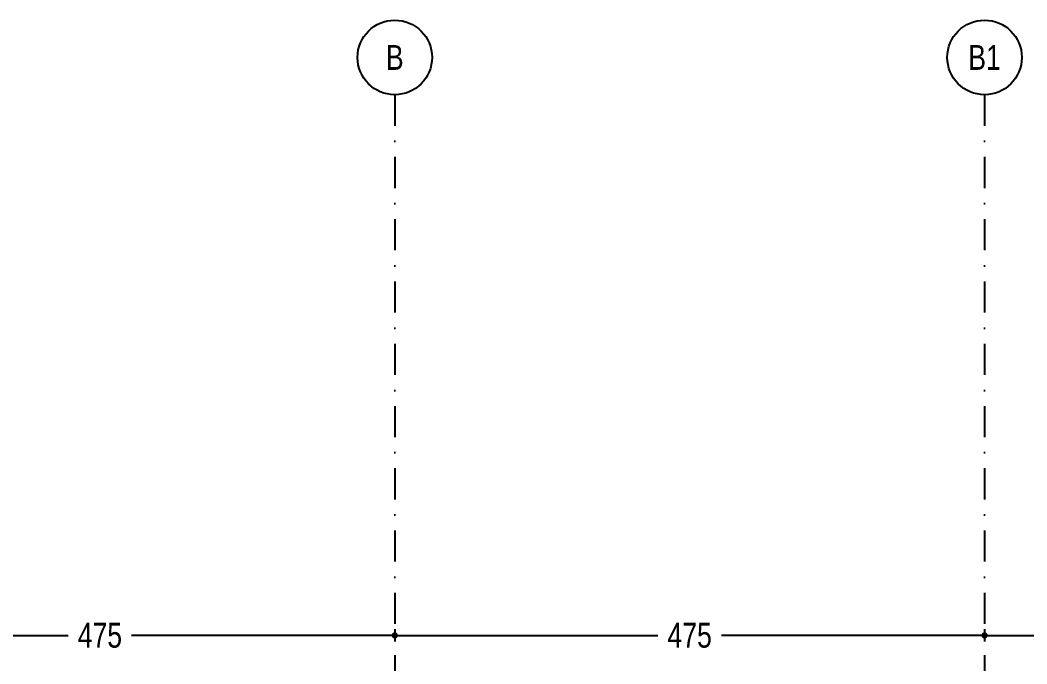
# Model space of a CAD drawing. Header units: centimetres. Extents: x 77182 to 116086, y 20619 to 33555.
# Drawn here: x 83357 to 84168, y 22992 to 23510 of the extents above; entities that cross this region are included whole.
import ezdxf
from ezdxf.enums import TextEntityAlignment as Align

# ---------------------------------------------------------------- set-up
doc = ezdxf.new("R2010")
doc.units = ezdxf.units.CM
doc.header["$LTSCALE"] = 100
doc.linetypes.add('DASHDOT2', pattern=[0.5, 0.25, -0.125, 0, -0.125])
doc.layers.add('A-ANNO-DIMS', color=187, linetype='Continuous')
doc.layers.add('A-ANNO-GRID', color=155, linetype='DASHDOT2')
doc.styles.add('Fields_100', font='act_simplex.shx', dxfattribs={"width": 0.8, "height": 20})
doc.dimstyles.new('FIELDS_100', dxfattribs={"dimscale": 0, "dimtxt": 20, "dimasz": 5, "dimexe": 5, "dimexo": 5, "dimgap": 5, "dimtad": 0, "dimdec": 0, "dimzin": 0, "dimdsep": 46, "dimtxsty": 'Fields_100', "dimblk": 'DOT', "dimcen": 0.09, "dimclrt": 50, "dimadec": 0, "dimazin": 0, "dimtfac": 1, "dimtdec": 0, "dimtix": 1, "dimtofl": 0, "dimtmove": 1, "dimatfit": 3, "dimfxl": 5, "dimfxlon": 1, "dimtolj": 1, "dimtzin": 0, "dimarcsym": 0})

# ---------------------------------------------------------------- blocks, each defined once
blk = doc.blocks.new('_Dot')
at = {"color": 0, "linetype": 'ByBlock', "lineweight": -2}
blk.add_line((-0.5, 0), (-1, 0), dxfattribs=at)
at = {"color": 0, "linetype": 'ByBlock', "const_width": 0.5}
blk.add_lwpolyline([(-0.25, 0, 1), (0.25, 0, 1)], format="xyb", close=True, dxfattribs=at)
blk = doc.blocks.new('*D78')
at = {"layer": 'A-ANNO-DIMS', "color": 0, "lineweight": -2, "transparency": 16777216}
for p, q in [((83184.07, 23020.25), (83184.07, 23010.25)), ((83659.07, 23020.25), (83659.07, 23010.25)), ((83189.07, 23015.25), (83396, 23015.25)), ((83654.07, 23015.25), (83447.14, 23015.25))]:
    blk.add_line(p, q, dxfattribs=at)
at = {"layer": 'DEFPOINTS', "color": 0, "transparency": 16777216}
for p in [(83184.07, 23215.25), (83659.07, 23215.25), (83659.07, 23015.25)]:
    blk.add_point(p, dxfattribs=at)
at = {"layer": 'A-ANNO-DIMS', "color": 0, "lineweight": -2, "transparency": 16777216, "xscale": 5, "yscale": 5, "zscale": 5, "rotation": 180}
blk.add_blockref('_Dot', (83184.07, 23015.25), dxfattribs=at)
at = {"layer": 'A-ANNO-DIMS', "color": 0, "lineweight": -2, "transparency": 16777216, "xscale": 5, "yscale": 5, "zscale": 5}
blk.add_blockref('_Dot', (83659.07, 23015.25), dxfattribs=at)
at = {"layer": 'A-ANNO-DIMS', "color": 50, "transparency": 16777216, "insert": (83421.57, 23015.25), "char_height": 20, "attachment_point": 5, "style": 'Fields_100'}
blk.add_mtext('\\A1;475', dxfattribs=at)
blk = doc.blocks.new('*D79')
at = {"layer": 'A-ANNO-DIMS', "color": 0, "lineweight": -2, "transparency": 16777216}
for p, q in [((83659.07, 23020.25), (83659.07, 23010.25)), ((84134.07, 23020.25), (84134.07, 23010.25)), ((83664.07, 23015.25), (83871, 23015.25)), ((84129.07, 23015.25), (83922.14, 23015.25))]:
    blk.add_line(p, q, dxfattribs=at)
at = {"layer": 'DEFPOINTS', "color": 0, "transparency": 16777216}
for p in [(83659.07, 23215.25), (84134.07, 23215.25), (84134.07, 23015.25)]:
    blk.add_point(p, dxfattribs=at)
at = {"layer": 'A-ANNO-DIMS', "color": 0, "lineweight": -2, "transparency": 16777216, "xscale": 5, "yscale": 5, "zscale": 5, "rotation": 180}
blk.add_blockref('_Dot', (83659.07, 23015.25), dxfattribs=at)
at = {"layer": 'A-ANNO-DIMS', "color": 0, "lineweight": -2, "transparency": 16777216, "xscale": 5, "yscale": 5, "zscale": 5}
blk.add_blockref('_Dot', (84134.07, 23015.25), dxfattribs=at)
at = {"layer": 'A-ANNO-DIMS', "color": 50, "transparency": 16777216, "insert": (83896.57, 23015.25), "char_height": 20, "attachment_point": 5, "style": 'Fields_100'}
blk.add_mtext('\\A1;475', dxfattribs=at)
blk = doc.blocks.new('*D80')
at = {"layer": 'A-ANNO-DIMS', "color": 0, "lineweight": -2, "transparency": 16777216}
for p, q in [((84134.07, 23020.25), (84134.07, 23010.25)), ((84609.07, 23020.25), (84609.07, 23010.25)), ((84139.07, 23015.25), (84346, 23015.25)), ((84604.07, 23015.25), (84397.14, 23015.25))]:
    blk.add_line(p, q, dxfattribs=at)
at = {"layer": 'DEFPOINTS', "color": 0, "transparency": 16777216}
for p in [(84134.07, 23215.25), (84609.07, 23215.25), (84609.07, 23015.25)]:
    blk.add_point(p, dxfattribs=at)
at = {"layer": 'A-ANNO-DIMS', "color": 0, "lineweight": -2, "transparency": 16777216, "xscale": 5, "yscale": 5, "zscale": 5, "rotation": 180}
blk.add_blockref('_Dot', (84134.07, 23015.25), dxfattribs=at)
at = {"layer": 'A-ANNO-DIMS', "color": 0, "lineweight": -2, "transparency": 16777216, "xscale": 5, "yscale": 5, "zscale": 5}
blk.add_blockref('_Dot', (84609.07, 23015.25), dxfattribs=at)
at = {"layer": 'A-ANNO-DIMS', "color": 50, "transparency": 16777216, "insert": (84371.57, 23015.25), "char_height": 20, "attachment_point": 5, "style": 'Fields_100'}
blk.add_mtext('\\A1;475', dxfattribs=at)

msp = doc.modelspace()

# ---------------------------------------------------------------- linework, layer by layer
at = {"layer": 'A-ANNO-GRID'}
for p, q in [((83659.07, 23450.33), (83659.07, 21881.86)), ((84134.07, 23450.33), (84134.07, 21881.86))]:
    msp.add_line(p, q, dxfattribs=at)
at = {"layer": 'A-ANNO-GRID', "linetype": 'Continuous', "ltscale": 10}
for centre in [(83659.07, 23480.33), (84134.07, 23480.33)]:
    msp.add_circle(centre, 30, dxfattribs=at)

# ---------------------------------------------------------------- texts
at = {"layer": 'A-ANNO-GRID', "color": 50, "style": 'Fields_100', "width": 0.8}
for s, p in [('B', (83659.07, 23480.33)), ('B1', (84134.07, 23480.33))]:
    msp.add_text(s, height=20, dxfattribs=at).set_placement(p, align=Align.MIDDLE_CENTER)

# ---------------------------------------------------------------- dimensions: what is measured, and where the dimension line sits
at = {"layer": 'A-ANNO-DIMS'}
for base, p1, p2, picture, middle in [((83659.07, 23015.25), (83184.07, 23215.25), (83659.07, 23215.25), '*D78', (83421.57, 23015.25)), ((84134.07, 23015.25), (83659.07, 23215.25), (84134.07, 23215.25), '*D79', (83896.57, 23015.25)), ((84609.07, 23015.25), (84134.07, 23215.25), (84609.07, 23215.25), '*D80', (84371.57, 23015.25))]:
    dim = msp.add_linear_dim(base=base, p1=p1, p2=p2, dimstyle='FIELDS_100', override={"dimscale": 1}, dxfattribs=at)
    dim.commit()
    dim.dimension.update_dxf_attribs({"geometry": picture, "text_midpoint": middle})

doc.saveas('drawing.dxf')
